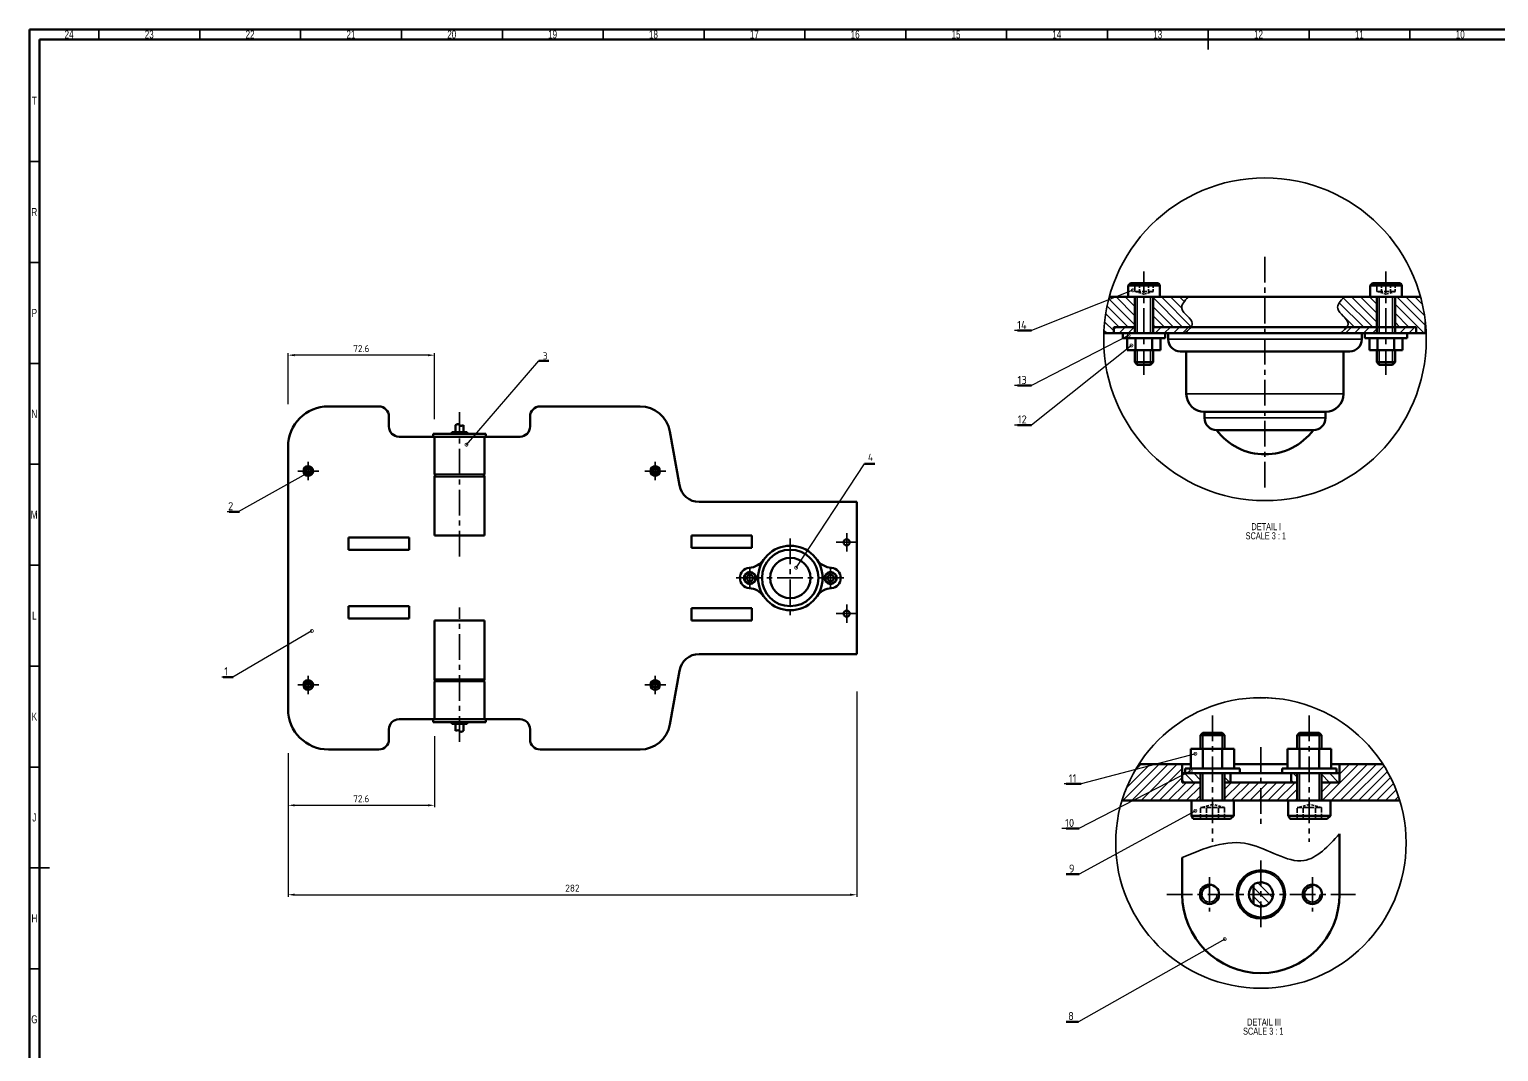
# Model space of a CAD drawing. Header units: millimetres. Extents: x 15 to 1184, y 5 to 836.
# Drawn here: x 15 to 743, y 330 to 836 of the extents above; entities that cross this region are included whole.
import ezdxf
from ezdxf import colors
from ezdxf.entities.mleader import LeaderData, LeaderLine
from ezdxf.math import Vec2, Vec3

# ---------------------------------------------------------------- set-up
doc = ezdxf.new("R2010")
doc.units = ezdxf.units.MM
doc.header["$PDSIZE"] = -1
for name, pattern in [('ACAD_ISO02W100', [15, 12, -3]), ('CENTERX2', [20.32, 12.7, -2.54, 2.54, -2.54]), ('HIDDEN', [1.905, 1.27, -0.635])]:
    doc.linetypes.add(name, pattern=pattern)
doc.layers.get('0').update_dxf_attribs({"lineweight": 70})
for name, color, linetype, lineweight in [('D35', 7, 'Continuous', 35), ('D70', 7, 'Continuous', 70), ('DIM', 2, 'Continuous', 35), ('DUT', 7, 'ACAD_ISO02W100', 35), ('HAT', 4, 'Continuous', 35), ('TRUC', 6, 'CENTERX2', 35)]:
    doc.layers.add(name, color=color, linetype=linetype, lineweight=lineweight)
doc.styles.add('SLDTEXTSTYLE0', font='TXT', dxfattribs={"width": 0.75})
doc.styles.add('SLDTEXTSTYLE3', font='TXT', dxfattribs={"width": 0.681818})
doc.styles.get("Standard").update_dxf_attribs({"font": ''})
doc.styles.get('Standard').set_extended_font_data('TCVN 7284')
doc.dimstyles.new('ISO-25', dxfattribs={"dimtxt": 2.5, "dimasz": 2.5, "dimexe": 1.25, "dimexo": 0.625, "dimtad": 1, "dimtxsty": 'Standard', "dimcen": 2.5, "dimadec": 0, "dimazin": 0, "dimtfac": 1, "dimtmove": 0, "dimatfit": 3, "dimfxl": 1, "dimarcsym": 0})

# ---------------------------------------------------------------- blocks, each defined once
blk = doc.blocks.new('SW_NOTE_0_2')
at = {"color": 0, "linetype": 'Continuous', "lineweight": 0, "char_height": 3.5, "attachment_point": 2}
for s, insert, style in [('SCALE 3 : 1', (8.18, -0.01), 'SLDTEXTSTYLE3'), ('DETAIL I', (8.42, 4.51), 'SLDTEXTSTYLE0')]:
    blk.add_mtext(s, dxfattribs=dict(at, insert=insert, style=style))
blk = doc.blocks.new('SW_NOTE_0_4')
at = {"color": 0, "linetype": 'Continuous', "lineweight": 0, "char_height": 3.5, "attachment_point": 2}
for s, insert, style in [('SCALE 3 : 1', (9.23, -0.01), 'SLDTEXTSTYLE3'), ('DETAIL III', (9.62, 4.51), 'SLDTEXTSTYLE0')]:
    blk.add_mtext(s, dxfattribs=dict(at, insert=insert, style=style))
blk = doc.blocks.new('*D10')
at = {"layer": 'Defpoints', "color": 0, "transparency": 16777216}
for p in [(425.22, 508.97), (143.26, 463.98), (425.22, 407.23)]:
    blk.add_point(p, dxfattribs=at)
at = {"layer": 'DIM', "color": 0, "lineweight": -2, "transparency": 16777216}
for p, q in [((425.22, 507.97), (425.22, 406.23)), ((143.26, 462.98), (143.26, 406.23)), ((146.56, 407.23), (421.92, 407.23))]:
    blk.add_line(p, q, dxfattribs=at)
at = {"layer": 'DIM', "color": 0, "transparency": 16777216}
for points in [[(146.56, 407.78), (146.56, 406.68), (143.26, 407.23)], [(421.92, 407.78), (421.92, 406.68), (425.22, 407.23)]]:
    blk.add_solid(points, dxfattribs=at)
at = {"layer": 'DIM', "color": 0, "transparency": 16777216, "insert": (284.24, 410.5), "char_height": 3.5, "attachment_point": 5}
blk.add_mtext('282', dxfattribs=at)
blk = doc.blocks.new('*D11')
at = {"layer": 'Defpoints', "color": 0, "transparency": 16777216}
for p in [(143.26, 674.58), (143.26, 649.25), (215.86, 641.8)]:
    blk.add_point(p, dxfattribs=at)
at = {"layer": 'DIM', "color": 0, "lineweight": -2, "transparency": 16777216}
for p, q in [((143.26, 650.25), (143.26, 675.58)), ((212.56, 674.58), (146.56, 674.58)), ((215.86, 642.8), (215.86, 675.58))]:
    blk.add_line(p, q, dxfattribs=at)
at = {"layer": 'DIM', "color": 0, "transparency": 16777216}
for points in [[(146.56, 675.13), (146.56, 674.03), (143.26, 674.58)], [(212.56, 675.13), (212.56, 674.03), (215.86, 674.58)]]:
    blk.add_solid(points, dxfattribs=at)
at = {"layer": 'DIM', "color": 0, "transparency": 16777216, "insert": (179.56, 677.85), "char_height": 3.5, "attachment_point": 5}
blk.add_mtext('72.6', dxfattribs=at)
blk = doc.blocks.new('*D12')
at = {"layer": 'Defpoints', "color": 0, "transparency": 16777216}
for p in [(215.86, 486.88), (143.26, 478.43), (215.86, 451.54)]:
    blk.add_point(p, dxfattribs=at)
at = {"layer": 'DIM', "color": 0, "lineweight": -2, "transparency": 16777216}
for p, q in [((215.86, 485.88), (215.86, 450.54)), ((143.26, 477.43), (143.26, 450.54)), ((146.56, 451.54), (212.56, 451.54))]:
    blk.add_line(p, q, dxfattribs=at)
at = {"layer": 'DIM', "color": 0, "transparency": 16777216}
for points in [[(146.56, 452.09), (146.56, 450.99), (143.26, 451.54)], [(212.56, 452.09), (212.56, 450.99), (215.86, 451.54)]]:
    blk.add_solid(points, dxfattribs=at)
at = {"layer": 'DIM', "color": 0, "transparency": 16777216, "insert": (179.56, 454.81), "char_height": 3.5, "attachment_point": 5}
blk.add_mtext('72.6', dxfattribs=at)
blk = doc.blocks.new('_DotSmall')
at = {"color": 0, "linetype": 'ByBlock', "const_width": 0.5}
blk.add_lwpolyline([(-0.0625, 0, 1), (0.0625, 0, 1)], format="xyb", close=True, dxfattribs=at)

msp = doc.modelspace()

# ---------------------------------------------------------------- hatches: boundary and pattern name
at = {"layer": 'HAT', "transparency": 33554687}
h = msp.add_hatch(dxfattribs=at)
h.set_pattern_fill('ANSI31', color=256, angle=90)
h.paths.add_polyline_path([(563.104, 703.454), (550.451, 703.454, 0.0571178), (547.702, 685.454), (552.604, 685.454), (552.604, 688.454), (563.104, 688.454)])
edge = h.paths.add_edge_path()
edge.add_spline(control_points=[(590.887, 688.454), (591.342, 689.073), (592.615, 692.044), (583.6, 696.866), (587.758, 701.496), (589.517, 703.454)], knot_values=[0, 0, 0, 0, 2.3747795, 11.3621979, 17.949769, 17.949769, 17.949769, 17.949769], degree=3, periodic=0)
edge.add_line((589.517, 703.454), (572.104, 703.454))
edge.add_line((572.104, 703.454), (572.104, 688.454))
edge.add_line((572.104, 688.454), (588.327, 688.454))
edge.add_line((588.327, 688.454), (590.887, 688.454))
edge = h.paths.add_edge_path()
edge.add_line((683.104, 703.454), (666.786, 703.454))
edge.add_spline(control_points=[(666.786, 703.454), (665.027, 701.496), (660.87, 696.866), (669.885, 692.044), (668.611, 689.073), (668.156, 688.454)], knot_values=[0, 0, 0, 0, 6.5875712, 15.5749895, 17.949769, 17.949769, 17.949769, 17.949769], degree=3, periodic=0)
edge.add_line((668.156, 688.454), (683.104, 688.454))
edge.add_line((683.104, 688.454), (683.104, 703.454))
h.paths.add_polyline_path([(704.757, 703.454), (692.104, 703.454), (692.104, 688.454), (702.604, 688.454), (702.604, 685.454), (706.976, 685.454), (706.976, 692.126, 0.0361376)])
h = msp.add_hatch(dxfattribs=at)
h.set_pattern_fill('ANSI31', color=256)
h.paths.add_polyline_path([(563.104, 688.454), (552.604, 688.454), (552.604, 685.454), (563.104, 685.454)])
edge = h.paths.add_edge_path()
edge.add_spline(control_points=[(587.68, 685.454), (588.915, 686.452), (590.149, 687.45), (590.887, 688.454)], knot_values=[17.949769, 17.949769, 17.949769, 17.949769, 21.8026714, 21.8026714, 21.8026714, 21.8026714], degree=3, periodic=0)
edge.add_line((590.887, 688.454), (588.327, 688.454))
edge.add_line((588.327, 688.454), (572.104, 688.454))
edge.add_line((572.104, 688.454), (572.104, 685.454))
edge.add_line((572.104, 685.454), (587.68, 685.454))
edge = h.paths.add_edge_path()
edge.add_line((683.104, 688.454), (668.156, 688.454))
edge.add_spline(control_points=[(668.156, 688.454), (667.419, 687.45), (666.184, 686.452), (664.95, 685.454)], knot_values=[17.949769, 17.949769, 17.949769, 17.949769, 21.8026714, 21.8026714, 21.8026714, 21.8026714], degree=3, periodic=0)
edge.add_line((664.95, 685.454), (683.104, 685.454))
edge.add_line((683.104, 685.454), (683.104, 688.454))
h.paths.add_polyline_path([(702.604, 688.454), (692.104, 688.454), (692.104, 685.454), (702.604, 685.454)])
at = {"layer": 'HAT', "ltscale": 0.2, "transparency": 33554687}
h = msp.add_hatch(dxfattribs=at)
h.set_pattern_fill('ANSI31', color=256)
h.paths.add_polyline_path([(595.598, 462.898), (586.598, 462.898), (586.598, 453.898), (595.598, 453.898)])
h.paths.add_polyline_path([(643.598, 462.898), (607.598, 462.898), (607.598, 453.898), (643.598, 453.898)])
h.paths.add_polyline_path([(664.598, 462.898), (655.598, 462.898), (655.598, 453.898), (664.598, 453.898)])
h.paths.add_polyline_path([(586.598, 467.398), (586.598, 471.898), (565.075, 471.898, 0.0692225), (556.729, 453.898), (586.598, 453.898)])
at = {"layer": 'HAT', "transparency": 33554687}
h = msp.add_hatch(dxfattribs=at)
h.set_pattern_fill('ANSI31', color=256, angle=90)
h.paths.add_polyline_path([(595.598, 467.398), (586.598, 467.398), (586.598, 462.898), (595.598, 462.898)])
h.paths.add_polyline_path([(610.598, 467.398), (607.598, 467.398), (607.598, 462.898), (610.598, 462.898)])
h.paths.add_polyline_path([(643.598, 467.398), (640.598, 467.398), (640.598, 462.898), (643.598, 462.898)])
h.paths.add_polyline_path([(658.598, 467.398), (655.598, 467.398), (655.598, 462.898), (658.598, 462.898)])
h.paths.add_polyline_path([(664.598, 467.398), (658.598, 467.398), (658.598, 462.898), (664.598, 462.898)])
at = {"layer": 'HAT', "ltscale": 0.2, "transparency": 33554687}
h = msp.add_hatch(dxfattribs=at)
h.set_pattern_fill('ANSI31', color=256)
h.paths.add_polyline_path([(686.121, 471.898), (664.598, 471.898), (664.598, 467.398), (664.598, 453.898), (694.468, 453.898, 0.0692225)])
at = {"layer": 'HAT', "transparency": 33554687}
h = msp.add_hatch(dxfattribs=at)
h.set_pattern_fill('ANSI31', color=256, angle=90)
h.paths.add_polyline_path([(625.598, 413.398, 0.1704041), (621.848, 412.082), (621.848, 407.398), (625.598, 407.398)])
h.paths.add_polyline_path([(625.598, 413.398), (625.598, 407.398), (631.598, 407.398, 0.4142136)])
h.paths.add_polyline_path([(631.598, 407.398), (625.598, 407.398), (625.598, 401.398, 0.4142136)])
h.paths.add_polyline_path([(625.598, 407.398), (621.848, 407.398), (621.848, 402.714, 0.1704041), (625.598, 401.398)])

# ---------------------------------------------------------------- linework, layer by layer
at = {"color": 7, "linetype": 'Continuous', "lineweight": 70}
for p, q in [((15, 5), (15, 836)), ((15, 836), (1184, 836)), ((20, 10), (20, 831)), ((20, 831), (1179, 831))]:
    msp.add_line(p, q, dxfattribs=at)
at = {"color": 7, "linetype": 'Continuous', "lineweight": 35}
for p, q in [((49.5, 831), (49.5, 836)), ((99.5, 831), (99.5, 836)), ((149.5, 831), (149.5, 836)), ((199.5, 831), (199.5, 836)), ((249.5, 831), (249.5, 836)), ((299.5, 831), (299.5, 836)), ((349.5, 831), (349.5, 836)), ((399.5, 831), (399.5, 836)), ((449.5, 831), (449.5, 836)), ((499.5, 831), (499.5, 836)), ((549.5, 831), (549.5, 836)), ((599.5, 836), (599.5, 826)), ((599.5, 831), (599.5, 836)), ((649.5, 831), (649.5, 836)), ((699.5, 831), (699.5, 836)), ((20, 770.5), (15, 770.5)), ((20, 720.5), (15, 720.5)), ((20, 670.5), (15, 670.5)), ((20, 620.5), (15, 620.5)), ((20, 570.5), (15, 570.5)), ((20, 520.5), (15, 520.5)), ((20, 470.5), (15, 470.5)), ((15, 420.5), (25, 420.5)), ((20, 420.5), (15, 420.5)), ((20, 370.5), (15, 370.5))]:
    msp.add_line(p, q, dxfattribs=at)
at = {"color": 7, "linetype": 'Continuous', "lineweight": 25}
for p, q in [((620.744, 504.734), (628.01, 504.858)), ((628.658, 504.833), (632.822, 504.535)), ((595.598, 483.504), (595.598, 483.167)), ((595.598, 481.529), (595.598, 481.192)), ((596.768, 486.298), (601.598, 486.298)), ((601.598, 486.298), (606.428, 486.298)), ((607.598, 483.167), (607.598, 483.504)), ((607.598, 481.192), (607.598, 481.529)), ((643.598, 483.504), (643.598, 483.167)), ((643.598, 481.529), (643.598, 481.192)), ((644.768, 486.298), (649.598, 486.298)), ((649.598, 486.298), (654.428, 486.298)), ((655.598, 483.167), (655.598, 483.504)), ((655.598, 481.192), (655.598, 481.529)), ((590.78, 478.49), (590.78, 470.766)), ((591.098, 479.458), (591.098, 479.428)), ((591.098, 479.458), (612.098, 479.458)), ((591.098, 479.428), (595.855, 479.428)), ((595.855, 479.428), (606.339, 479.428)), ((606.339, 479.428), (612.082, 479.428)), ((612.098, 479.428), (612.098, 479.458)), ((612.416, 478.49), (612.416, 470.766)), ((638.78, 478.49), (638.78, 470.766)), ((639.098, 479.458), (639.098, 479.428)), ((639.098, 479.458), (660.098, 479.458)), ((639.098, 479.428), (643.855, 479.428)), ((643.855, 479.428), (654.339, 479.428)), ((654.339, 479.428), (660.082, 479.428)), ((660.098, 479.428), (660.098, 479.458)), ((660.416, 478.49), (660.416, 470.766)), ((586.598, 467.398), (586.598, 471.898)), ((586.598, 471.898), (590.78, 471.898)), ((586.598, 467.398), (664.598, 467.398)), ((591.098, 467.428), (591.098, 467.398)), ((591.098, 467.428), (595.855, 467.428)), ((606.339, 467.428), (612.082, 467.428)), ((612.098, 467.398), (612.098, 467.428)), ((612.416, 471.898), (638.78, 471.898)), ((660.416, 471.898), (664.598, 471.898)), ((664.598, 467.398), (664.598, 471.898)), ((664.598, 407.398), (664.598, 437.398))]:
    msp.add_line(p, q, dxfattribs=at)
at = {"color": 8, "linetype": 'Continuous', "lineweight": 25}
msp.add_line((590.356, 471.898), (590.78, 472.128), dxfattribs=at)
at = {"color": 7, "linetype": 'HIDDEN', "lineweight": 18}
msp.add_line((591.114, 467.428), (591.098, 467.428), dxfattribs=at)
at = {"color": 7, "linetype": 'Continuous', "lineweight": 25}
for centre, radius in [((325.262, 617.18), 2.382), ((153.262, 511.18), 2.382), ((325.262, 511.18), 2.382), ((600.098, 407.398), 4.8), ((651.098, 407.398), 4.8)]:
    msp.add_circle(centre, radius, dxfattribs=at)
for centre, radius, start, end in [((215.962, 615.48), 0.1, 180, 270), ((240.562, 615.48), 0.1, 270, 0), ((600.098, 407.398), 3.794, 89.999937, 359.999952), ((651.098, 407.398), 3.793, 90.000021, 359.99997)]:
    msp.add_arc(centre, radius, start, end, dxfattribs=at)
at = {"layer": 'D35'}
for p, q in [((550.453, 703.454), (589.517, 703.454)), ((563.104, 701.954), (563.104, 701.767)), ((563.104, 700.454), (563.104, 700.267)), ((564.304, 685.454), (564.304, 703.454)), ((570.904, 685.454), (570.904, 703.454)), ((572.104, 702.517), (572.104, 702.704)), ((572.104, 701.017), (572.104, 701.204)), ((572.104, 699.517), (572.104, 699.704)), ((684.304, 685.454), (684.304, 703.454)), ((690.904, 685.454), (690.904, 703.454)), ((692.104, 699.517), (692.104, 699.704)), ((563.104, 698.954), (563.104, 698.767)), ((563.104, 697.454), (563.104, 697.267)), ((563.104, 695.954), (563.104, 695.767)), ((563.104, 694.454), (563.104, 694.267)), ((563.104, 692.954), (563.104, 692.767)), ((572.104, 698.017), (572.104, 698.204)), ((572.104, 696.517), (572.104, 696.704)), ((572.104, 695.017), (572.104, 695.204)), ((572.104, 693.517), (572.104, 693.704)), ((572.104, 692.017), (572.104, 692.204)), ((683.104, 698.954), (683.104, 698.767)), ((683.104, 697.454), (683.104, 697.267)), ((683.104, 695.954), (683.104, 695.767)), ((683.104, 694.454), (683.104, 694.267)), ((692.104, 698.017), (692.104, 698.204)), ((692.104, 696.517), (692.104, 696.704)), ((692.104, 695.017), (692.104, 695.204)), ((706.976, 692.118), (706.976, 685.454)), ((561.416, 685.454), (560.459, 685.454)), ((561.416, 685.454), (567.604, 685.454)), ((563.104, 691.454), (563.104, 691.267)), ((563.104, 689.954), (563.104, 689.767)), ((573.791, 685.454), (567.604, 685.454)), ((572.104, 690.517), (572.104, 690.704)), ((572.104, 689.017), (572.104, 689.204)), ((574.749, 685.454), (573.791, 685.454)), ((579.604, 685.454), (579.604, 682.454)), ((579.604, 685.454), (579.604, 682.454)), ((675.604, 682.454), (675.604, 685.454)), ((675.604, 682.454), (675.604, 685.454)), ((675.604, 682.454), (579.604, 682.454)), ((579.604, 682.454), (627.604, 682.454)), ((627.604, 682.454), (675.604, 682.454)), ((627.604, 682.454), (675.604, 682.454)), ((627.604, 682.454), (675.604, 682.454)), ((567.604, 677.054), (563.104, 677.054)), ((563.104, 677.024), (563.104, 676.867)), ((563.104, 676.454), (563.104, 676.267)), ((563.104, 675.554), (563.104, 675.367)), ((563.104, 674.954), (563.104, 674.767)), ((563.104, 674.054), (563.104, 673.867)), ((564.304, 671.056), (564.304, 677.054)), ((564.304, 671.056), (564.304, 669.854)), ((572.604, 677.054), (565.684, 677.054)), ((570.904, 671.053), (570.904, 677.054)), ((572.104, 671.07), (570.904, 671.053)), ((570.904, 671.068), (570.904, 669.866)), ((572.104, 676.117), (572.104, 676.304)), ((572.104, 675.517), (572.104, 675.704)), ((572.104, 671.617), (572.104, 671.804)), ((572.604, 677.054), (574.749, 677.054)), ((687.604, 677.054), (683.104, 677.054)), ((683.104, 677.024), (683.104, 676.867)), ((683.104, 676.454), (683.104, 676.267)), ((683.104, 675.554), (683.104, 675.367)), ((683.104, 674.954), (683.104, 674.767)), ((683.104, 674.054), (683.104, 673.867)), ((684.304, 669.858), (684.304, 677.054)), ((692.604, 677.054), (685.684, 677.054)), ((690.904, 669.854), (690.904, 677.054)), ((692.104, 671.07), (690.904, 671.053)), ((692.104, 676.117), (692.104, 676.304)), ((692.104, 675.517), (692.104, 675.704)), ((692.104, 671.617), (692.104, 671.804)), ((692.604, 677.054), (694.749, 677.054)), ((588.604, 655.454), (627.604, 655.454)), ((627.604, 655.454), (666.604, 655.454)), ((597.604, 643.454), (627.604, 643.454)), ((627.604, 643.454), (657.604, 643.454)), ((228.262, 614.38), (215.862, 614.38)), ((240.662, 614.38), (228.262, 614.38)), ((215.862, 513.98), (228.262, 513.98)), ((228.262, 513.98), (240.662, 513.98)), ((596.768, 486.298), (596.768, 487.46)), ((596.768, 486.298), (596.768, 479.458)), ((606.428, 486.298), (606.428, 487.46)), ((606.428, 486.298), (606.428, 479.458)), ((644.768, 486.298), (644.768, 487.46)), ((644.768, 486.298), (644.768, 479.458)), ((654.428, 486.298), (654.428, 487.46)), ((654.428, 486.298), (654.428, 479.458)), ((596.768, 467.398), (596.768, 453.898)), ((606.428, 467.398), (606.428, 453.898)), ((644.768, 467.398), (644.768, 453.898)), ((654.428, 467.398), (654.428, 453.898))]:
    msp.add_line(p, q, dxfattribs=at)
for centre, radius in [((627.604, 682.462), 79.958), ((625.598, 432.898), 72), ((625.598, 407.398), 11.25)]:
    msp.add_circle(centre, radius, dxfattribs=at)
for centre in [(600.098, 407.398), (651.098, 407.398)]:
    msp.add_arc(centre, 3.794, 90, 360, dxfattribs=at)
for points in [[(589.517, 703.454), (586.384, 697.659), (591.569, 690.318), (587.68, 685.454)], [(666.786, 703.454), (663.653, 697.659), (668.839, 690.318), (664.95, 685.454)]]:
    msp.add_spline(points, degree=3, dxfattribs=at)
msp.add_open_spline([(691.003, 671.054), (690.876, 671.054), (690.599, 671.054), (689.765, 671.054), (688.625, 671.054), (687.285, 671.054), (685.887, 671.054), (684.936, 671.054), (684.483, 671.054), (684.393, 671.054)], degree=3, knots=[0, 0, 0, 0, 0.1312619, 0.286029, 0.4409062, 0.6111303, 0.7839886, 0.9569436, 1, 1, 1, 1], dxfattribs=at)
at = {"layer": 'D35', "ltscale": 0.2}
msp.add_spline([(586.598, 425.614), (619.629, 432.311), (646.917, 424.178), (664.598, 437.398)], degree=3, dxfattribs=at)
at = {"layer": 'D70'}
for p, q in [((559.729, 709.079), (560.927, 710.278)), ((560.927, 710.278), (574.787, 710.278)), ((575.479, 709.079), (574.787, 710.278)), ((679.729, 709.079), (680.927, 710.278)), ((680.927, 710.278), (694.787, 710.278)), ((695.479, 709.079), (694.787, 710.278)), ((704.755, 703.454), (550.453, 703.454)), ((563.104, 703.454), (563.104, 688.454)), ((572.104, 688.454), (572.104, 703.454)), ((683.104, 703.454), (683.104, 688.454)), ((692.104, 688.454), (692.104, 703.454)), ((511.883, 686.785), (504.883, 686.785)), ((707.506, 685.454), (547.702, 685.454)), ((563.104, 688.454), (552.604, 688.454)), ((552.604, 688.454), (552.604, 685.454)), ((552.604, 688.454), (552.604, 685.454)), ((557.104, 683.084), (557.104, 685.454)), ((563.104, 688.454), (563.104, 685.454)), ((588.327, 688.454), (572.104, 688.454)), ((572.104, 685.454), (572.104, 688.454)), ((578.104, 685.454), (578.104, 683.084)), ((579.604, 685.454), (579.604, 682.454)), ((666.881, 688.454), (588.327, 688.454)), ((688.879, 688.454), (666.881, 688.454)), ((675.604, 682.454), (675.604, 685.454)), ((677.104, 683.084), (677.104, 685.454)), ((677.104, 683.084), (677.104, 685.454)), ((683.104, 688.454), (683.104, 685.454)), ((702.604, 688.454), (688.879, 688.454)), ((692.104, 685.454), (692.104, 688.454)), ((698.104, 685.454), (698.104, 683.084)), ((698.104, 685.454), (698.104, 683.084)), ((702.604, 685.454), (702.604, 688.454)), ((702.604, 685.454), (702.604, 688.454)), ((578.104, 683.084), (557.104, 683.084)), ((559.354, 677.054), (559.354, 683.084)), ((559.354, 682.416), (559.354, 677.054)), ((563.479, 677.054), (563.479, 683.054)), ((563.479, 682.416), (563.479, 677.054)), ((571.729, 677.054), (571.729, 683.084)), ((571.729, 682.416), (571.729, 677.054)), ((575.854, 683.084), (575.854, 677.054)), ((575.854, 682.416), (575.854, 677.054)), ((698.104, 683.084), (677.104, 683.084)), ((698.104, 683.084), (677.104, 683.084)), ((679.354, 677.054), (679.354, 683.084)), ((679.354, 682.416), (679.354, 677.054)), ((683.479, 677.054), (683.479, 683.054)), ((683.479, 682.416), (683.479, 677.054)), ((691.729, 677.054), (691.729, 683.084)), ((691.729, 682.416), (691.729, 677.054)), ((695.854, 683.084), (695.854, 677.054)), ((695.854, 682.416), (695.854, 677.054)), ((267.555, 671.705), (272.555, 671.705)), ((559.354, 677.054), (575.854, 677.054)), ((560.684, 677.054), (560.459, 677.054)), ((565.684, 677.054), (560.684, 677.054)), ((563.104, 677.054), (563.104, 671.054)), ((563.104, 672.554), (563.104, 672.367)), ((563.104, 671.054), (572.104, 671.07)), ((563.104, 671.054), (564.304, 671.056)), ((563.104, 671.054), (564.304, 669.854)), ((570.904, 669.854), (572.104, 671.07)), ((572.104, 671.07), (572.104, 677.054)), ((572.104, 674.617), (572.104, 674.804)), ((572.104, 674.017), (572.104, 674.204)), ((572.104, 673.117), (572.104, 673.304)), ((627.604, 676.454), (585.604, 676.454)), ((588.604, 676.454), (588.604, 655.454)), ((669.604, 676.454), (627.604, 676.454)), ((666.604, 655.454), (666.604, 676.454)), ((679.354, 677.054), (695.854, 677.054)), ((680.684, 677.054), (680.459, 677.054)), ((685.684, 677.054), (680.684, 677.054)), ((683.104, 677.054), (683.104, 671.054)), ((683.104, 672.554), (683.104, 672.367)), ((683.104, 671.054), (692.104, 671.07)), ((683.104, 671.054), (684.304, 671.056)), ((684.393, 671.054), (683.104, 671.054)), ((683.104, 671.054), (684.304, 669.854)), ((690.904, 669.854), (692.104, 671.07)), ((692.104, 671.07), (692.104, 677.054)), ((692.104, 674.617), (692.104, 674.804)), ((692.104, 674.017), (692.104, 674.204)), ((692.104, 673.117), (692.104, 673.304)), ((564.304, 669.854), (570.904, 669.854)), ((684.304, 669.854), (690.904, 669.854)), ((511.883, 659.502), (504.883, 659.502)), ((163.262, 649.18), (188.262, 649.18)), ((268.262, 649.18), (317.778, 649.18)), ((193.262, 644.18), (193.262, 639.18)), ((263.262, 644.18), (263.262, 639.18)), ((597.604, 646.454), (597.604, 643.454)), ((627.604, 646.454), (597.604, 646.454)), ((657.604, 646.454), (627.604, 646.454)), ((657.604, 643.454), (657.604, 646.454)), ((198.262, 634.18), (215.262, 634.18)), ((215.262, 635.68), (215.262, 634.18)), ((215.262, 635.68), (241.262, 635.68)), ((215.262, 634.18), (241.262, 634.18)), ((215.862, 634.08), (215.862, 615.48)), ((224.512, 636.48), (224.512, 635.68)), ((232.012, 636.48), (224.512, 636.48)), ((226.262, 639.98), (226.262, 636.48)), ((230.262, 636.48), (230.262, 639.98)), ((232.012, 635.68), (232.012, 636.48)), ((240.662, 615.48), (240.662, 634.08)), ((241.262, 635.68), (241.262, 634.18)), ((241.262, 634.18), (258.262, 634.18)), ((337.279, 610.108), (332.548, 636.797)), ((511.883, 639.949), (504.883, 639.949)), ((627.604, 637.454), (603.604, 637.454)), ((651.604, 637.454), (627.604, 637.454)), ((143.262, 629.18), (143.262, 499.18)), ((429.128, 620.759), (434.128, 620.759)), ((215.862, 614.38), (215.862, 585.18)), ((240.662, 585.18), (240.662, 614.38)), ((425.219, 601.853), (347.125, 601.853)), ((425.219, 526.506), (425.219, 601.853)), ((119.128, 596.953), (114.128, 596.953)), ((203.262, 584.18), (173.262, 584.18)), ((173.262, 584.18), (173.262, 578.18)), ((203.262, 584.18), (203.262, 578.18)), ((215.862, 585.18), (228.262, 585.18)), ((228.262, 585.18), (240.662, 585.18)), ((343.262, 585.18), (373.262, 585.18)), ((343.262, 579.18), (343.262, 585.18)), ((373.262, 579.18), (373.262, 585.18)), ((203.262, 578.18), (173.262, 578.18)), ((343.262, 579.18), (373.262, 579.18)), ((203.262, 550.18), (173.262, 550.18)), ((173.262, 550.18), (173.262, 544.18)), ((203.262, 550.18), (203.262, 544.18)), ((343.262, 549.18), (373.262, 549.18)), ((343.262, 549.18), (343.262, 543.18)), ((373.262, 549.18), (373.262, 543.18)), ((203.262, 544.18), (173.262, 544.18)), ((215.862, 543.18), (215.862, 513.98)), ((228.262, 543.18), (215.862, 543.18)), ((240.662, 543.18), (228.262, 543.18)), ((240.662, 513.98), (240.662, 543.18)), ((343.262, 543.18), (373.262, 543.18)), ((347.125, 526.506), (425.219, 526.506)), ((337.279, 518.251), (332.548, 491.562)), ((116.008, 515.115), (111.008, 515.115)), ((215.862, 512.88), (215.862, 494.28)), ((240.662, 494.28), (240.662, 512.88)), ((193.262, 484.18), (193.262, 489.18)), ((198.262, 494.18), (215.262, 494.18)), ((215.262, 492.68), (215.262, 494.18)), ((241.262, 494.18), (215.262, 494.18)), ((241.262, 492.68), (215.262, 492.68)), ((224.512, 492.68), (224.512, 491.88)), ((224.512, 491.88), (232.012, 491.88)), ((226.262, 491.88), (226.262, 488.38)), ((230.262, 488.38), (230.262, 491.88)), ((232.012, 491.88), (232.012, 492.68)), ((241.262, 494.18), (258.262, 494.18)), ((241.262, 492.68), (241.262, 494.18)), ((263.262, 484.18), (263.262, 489.18)), ((595.607, 486.298), (595.598, 479.458)), ((595.607, 486.298), (596.768, 487.46)), ((595.607, 486.298), (607.59, 486.298)), ((596.768, 487.46), (606.428, 487.46)), ((606.428, 487.46), (607.59, 486.298)), ((607.59, 486.298), (607.598, 479.458)), ((643.607, 486.298), (643.598, 479.458)), ((643.607, 486.298), (644.768, 487.46)), ((643.607, 486.298), (655.59, 486.298)), ((644.768, 487.46), (654.428, 487.46)), ((654.428, 487.46), (655.59, 486.298)), ((655.59, 486.298), (655.598, 479.458)), ((163.262, 479.18), (188.262, 479.18)), ((268.262, 479.18), (317.778, 479.18)), ((590.78, 469.798), (590.78, 479.458)), ((590.78, 479.458), (612.416, 479.458)), ((596.768, 479.458), (596.768, 469.798)), ((606.428, 479.458), (606.428, 469.798)), ((612.416, 469.798), (612.416, 479.458)), ((638.78, 469.798), (638.78, 479.458)), ((638.78, 479.458), (660.416, 479.458)), ((644.768, 479.458), (644.768, 469.798)), ((654.428, 479.458), (654.428, 469.798)), ((660.416, 469.798), (660.416, 479.458)), ((565.076, 471.898), (586.598, 471.898)), ((586.598, 467.398), (586.598, 471.898)), ((586.598, 471.898), (590.78, 471.898)), ((586.598, 467.398), (664.598, 467.398)), ((586.598, 462.898), (586.598, 467.398)), ((601.598, 469.798), (588.098, 469.798)), ((588.098, 469.798), (588.098, 467.398)), ((590.78, 469.798), (612.416, 469.798)), ((595.598, 467.428), (595.598, 453.898)), ((601.598, 469.798), (615.098, 469.798)), ((607.598, 453.898), (607.598, 467.428)), ((610.598, 467.398), (610.598, 462.898)), ((612.416, 471.898), (638.78, 471.898)), ((615.098, 469.798), (615.098, 467.398)), ((649.598, 469.798), (636.098, 469.798)), ((636.098, 469.798), (636.098, 467.398)), ((638.78, 469.798), (660.416, 469.798)), ((638.78, 469.798), (660.416, 469.798)), ((640.598, 462.898), (640.598, 467.398)), ((643.598, 467.428), (643.598, 453.898)), ((649.598, 469.798), (663.098, 469.798)), ((655.598, 453.898), (655.598, 467.428)), ((660.416, 471.898), (664.598, 471.898)), ((663.098, 469.798), (663.098, 467.398)), ((664.598, 471.898), (686.121, 471.898)), ((664.598, 467.398), (664.598, 471.898)), ((664.598, 462.898), (664.598, 467.398)), ((536.484, 462.113), (528.962, 462.113)), ((586.598, 462.898), (595.598, 462.898)), ((595.598, 459.379), (595.598, 454.498)), ((607.598, 462.898), (643.598, 462.898)), ((607.598, 454.498), (607.598, 459.379)), ((655.598, 462.898), (664.598, 462.898)), ((556.729, 453.898), (586.598, 453.898)), ((586.598, 453.898), (664.598, 453.898)), ((664.598, 453.898), (694.468, 453.898)), ((591.098, 446.398), (592.021, 444.8)), ((610.5, 444.8), (592.021, 444.8)), ((612.098, 446.398), (610.5, 444.8)), ((639.098, 446.398), (640.021, 444.8)), ((658.5, 444.8), (640.021, 444.8)), ((660.098, 446.398), (658.5, 444.8)), ((535.556, 440.022), (528.962, 440.022)), ((664.598, 407.398), (664.598, 437.398)), ((586.598, 407.398), (586.598, 425.614)), ((533.962, 417.393), (528.962, 417.393)), ((535.556, 417.393), (532.868, 417.393)), ((621.848, 402.714), (621.848, 412.082)), ((535.196, 344.305), (528.962, 344.305))]:
    msp.add_line(p, q, dxfattribs=at)
at = {"layer": 'D70', "ltscale": 0.2}
for p, q in [((575.479, 709.079), (559.729, 709.079)), ((559.729, 709.079), (559.729, 703.454)), ((575.479, 703.454), (575.479, 709.079)), ((695.479, 709.079), (679.729, 709.079)), ((679.729, 709.079), (679.729, 703.454)), ((695.479, 703.454), (695.479, 709.079)), ((591.098, 453.898), (591.098, 446.398)), ((612.098, 446.398), (612.098, 453.898)), ((639.098, 453.898), (639.098, 446.398)), ((660.098, 446.398), (660.098, 453.898)), ((591.098, 446.398), (612.098, 446.398)), ((639.098, 446.398), (660.098, 446.398))]:
    msp.add_line(p, q, dxfattribs=at)
at = {"layer": 'D70'}
for points in [[(151.963, 616.43), (153.262, 615.68), (154.561, 616.43), (154.561, 617.93), (153.262, 618.68), (151.963, 617.93)], [(323.963, 616.43), (325.262, 615.68), (326.561, 616.43), (326.561, 617.93), (325.262, 618.68), (323.963, 617.93)], [(369.664, 562.68), (372.262, 561.18), (374.86, 562.68), (374.86, 565.68), (372.262, 567.18), (369.664, 565.68)], [(409.664, 562.68), (412.262, 561.18), (414.86, 562.68), (414.86, 565.68), (412.262, 567.18), (409.664, 565.68)], [(151.963, 510.43), (153.262, 509.68), (154.561, 510.43), (154.561, 511.93), (153.262, 512.68), (151.963, 511.93)], [(323.963, 510.43), (325.262, 509.68), (326.561, 510.43), (326.561, 511.93), (325.262, 512.68), (323.963, 511.93)]]:
    msp.add_lwpolyline(points, close=True, dxfattribs=at)
for centre, radius in [((153.262, 617.18), 2.382), ((325.262, 617.18), 2.382), ((420.219, 581.853), 1.5), ((392.262, 564.18), 16), ((392.262, 564.18), 14), ((392.262, 564.18), 10), ((372.262, 564.18), 3), ((372.262, 564.18), 1.5), ((412.262, 564.18), 3), ((412.262, 564.18), 1.5), ((420.219, 546.506), 1.5), ((153.262, 511.18), 2.382), ((325.262, 511.18), 2.382), ((625.598, 407.398), 12), ((600.098, 407.398), 4.8), ((651.098, 407.398), 4.8)]:
    msp.add_circle(centre, radius, dxfattribs=at)
for centre, radius, start, end in [((585.604, 682.454), 6, 180, 270), ((669.604, 682.454), 6, 270, 0), ((163.262, 629.18), 20, 90, 180), ((188.262, 644.18), 5, 0, 90), ((268.262, 644.18), 5, 90, 180), ((317.778, 634.18), 15, 10.051184, 90), ((597.604, 655.454), 9, 180, 270), ((657.604, 655.454), 9, 270, 0), ((603.604, 643.454), 6, 180, 270), ((651.604, 643.454), 6, 270, 0), ((198.262, 639.18), 5, 180, 270), ((215.962, 634.08), 0.1, 90, 180), ((240.562, 634.08), 0.1, 0, 90), ((258.262, 639.18), 5, 270, 0), ((627.604, 655.454), 30, 216.869898, 323.130102), ((216.862, 614.38), 1, 90, 180), ((239.662, 614.38), 1, 0, 90), ((347.125, 611.853), 10, 190.051184, 270), ((372.262, 564.18), 5, 94.876025, 265.123975), ((370.987, 579.125), 10, 274.876025, 324.911911), ((413.537, 579.125), 10, 215.088089, 265.123975), ((412.262, 564.18), 5, 274.876025, 85.123975), ((370.987, 549.234), 10, 35.088089, 85.123975), ((413.537, 549.234), 10, 94.876025, 144.911911), ((347.125, 516.506), 10, 90, 169.948816), ((216.862, 513.98), 1, 180, 270), ((215.962, 512.88), 0.1, 90, 180), ((239.662, 513.98), 1, 270, 360), ((240.562, 512.88), 0.1, 360, 90), ((163.262, 499.18), 20, 180, 270), ((198.262, 489.18), 5, 90, 180), ((215.962, 494.28), 0.1, 180, 270), ((240.562, 494.28), 0.1, 270, 360), ((258.262, 489.18), 5, 0, 90), ((317.778, 494.18), 15, 270, 349.948816), ((188.262, 484.18), 5, 270, 0), ((268.262, 484.18), 5, 180, 270), ((625.598, 407.398), 6, 128.682187, 231.317813), ((625.598, 407.398), 6, 231.317813, 128.682187), ((625.598, 407.398), 39, 180, 0)]:
    msp.add_arc(centre, radius, start, end, dxfattribs=at)
for points in [[(228.262, 634.18), (227.512, 634.18), (225.967, 634.18), (223.674, 634.18), (221.47, 634.18), (219.503, 634.18), (217.903, 634.18), (216.769, 634.18), (216.084, 634.18), (216.002, 634.18), (215.962, 634.18)], [(240.562, 634.18), (240.522, 634.18), (240.44, 634.18), (239.756, 634.18), (238.621, 634.18), (237.021, 634.18), (235.055, 634.18), (232.85, 634.18), (230.558, 634.18), (229.012, 634.18), (228.262, 634.18)], [(215.962, 615.38), (216.002, 615.38), (216.084, 615.38), (216.769, 615.38), (217.903, 615.38), (219.503, 615.38), (221.47, 615.38), (223.674, 615.38), (225.967, 615.38), (227.512, 615.38), (228.262, 615.38)], [(228.262, 615.38), (229.012, 615.38), (230.558, 615.38), (232.85, 615.38), (235.055, 615.38), (237.021, 615.38), (238.621, 615.38), (239.756, 615.38), (240.44, 615.38), (240.522, 615.38), (240.562, 615.38)], [(228.262, 512.98), (227.512, 512.98), (225.967, 512.98), (223.674, 512.98), (221.47, 512.98), (219.503, 512.98), (217.903, 512.98), (216.769, 512.98), (216.084, 512.98), (216.002, 512.98), (215.962, 512.98)], [(240.562, 512.98), (240.522, 512.98), (240.44, 512.98), (239.756, 512.98), (238.621, 512.98), (237.021, 512.98), (235.055, 512.98), (232.85, 512.98), (230.558, 512.98), (229.012, 512.98), (228.262, 512.98)], [(215.962, 494.18), (216.002, 494.18), (216.084, 494.18), (216.769, 494.18), (217.903, 494.18), (219.503, 494.18), (221.47, 494.18), (223.674, 494.18), (225.967, 494.18), (227.512, 494.18), (228.262, 494.18)], [(228.262, 494.18), (229.012, 494.18), (230.558, 494.18), (232.85, 494.18), (235.055, 494.18), (237.021, 494.18), (238.621, 494.18), (239.756, 494.18), (240.44, 494.18), (240.522, 494.18), (240.562, 494.18)]]:
    msp.add_open_spline(points, degree=3, knots=[0, 0, 0, 0, 0.116516, 0.2400113, 0.3686408, 0.5, 0.6313592, 0.7599887, 0.883484, 1, 1, 1, 1], dxfattribs=at)
for points in [[(226.262, 639.98), (227.657, 640.363), (228.937, 639.598), (230.262, 639.98)], [(226.262, 488.38), (227.477, 488.713), (229.019, 487.925), (230.262, 488.38)]]:
    msp.add_spline(points, degree=3, dxfattribs=at)
at = {"layer": 'DUT', "ltscale": 0.2}
for p, q in [((563.104, 706.079), (563.104, 710.278)), ((563.104, 709.079), (565.354, 709.079)), ((565.354, 710.278), (565.354, 706.079)), ((569.854, 710.278), (569.854, 706.079)), ((572.104, 710.278), (572.104, 706.079)), ((683.104, 706.079), (683.104, 710.278)), ((685.354, 710.278), (685.354, 706.079)), ((689.854, 710.278), (689.854, 706.079)), ((692.104, 710.278), (692.104, 706.079)), ((572.104, 706.079), (563.104, 706.079)), ((692.104, 706.079), (683.104, 706.079)), ((595.598, 444.8), (595.598, 450.398)), ((595.598, 450.398), (607.598, 450.398)), ((601.598, 446.398), (595.598, 446.398)), ((595.598, 446.398), (597.598, 446.398)), ((595.598, 446.398), (598.598, 446.398)), ((598.598, 444.8), (598.598, 450.398)), ((604.598, 444.8), (604.598, 450.398)), ((607.598, 446.398), (604.598, 446.398)), ((607.598, 450.398), (607.598, 444.8)), ((643.598, 444.8), (643.598, 450.398)), ((643.598, 450.398), (655.598, 450.398)), ((646.598, 444.8), (646.598, 450.398)), ((652.598, 444.8), (652.598, 450.398)), ((655.598, 446.398), (652.598, 446.398)), ((655.598, 450.398), (655.598, 444.8))]:
    msp.add_line(p, q, dxfattribs=at)
at = {"layer": 'DUT', "linetype": 'HIDDEN'}
for p, q in [((563.104, 706.079), (567.604, 704.873)), ((567.604, 704.873), (572.104, 706.079)), ((683.104, 706.079), (687.604, 704.873)), ((687.604, 704.873), (692.104, 706.079)), ((601.598, 452.006), (595.598, 450.398)), ((607.598, 450.398), (601.598, 452.006)), ((649.598, 452.006), (643.598, 450.398)), ((655.598, 450.398), (649.598, 452.006))]:
    msp.add_line(p, q, dxfattribs=at)
at = {"layer": 'TRUC'}
for p, q in [((627.604, 608.975), (627.604, 724.186)), ((567.604, 664.774), (567.604, 716.005)), ((687.604, 664.774), (687.604, 716.005)), ((687.604, 664.774), (687.604, 716.005)), ((228.262, 574.863), (228.262, 646.264)), ((153.262, 621.696), (153.262, 612.608)), ((325.262, 621.696), (325.262, 612.608)), ((148.064, 617.18), (158.557, 617.18)), ((320.064, 617.18), (330.557, 617.18)), ((392.262, 583.799), (392.262, 544.381)), ((420.219, 586.37), (420.219, 577.282)), ((415.021, 581.853), (425.515, 581.853)), ((372.262, 568.696), (372.262, 559.608)), ((412.262, 568.696), (412.262, 559.608)), ((365.428, 564.18), (418.949, 564.18)), ((367.064, 564.18), (377.557, 564.18)), ((407.064, 564.18), (417.557, 564.18)), ((228.262, 483.03), (228.262, 549.534)), ((415.021, 546.506), (425.515, 546.506)), ((420.219, 551.022), (420.219, 541.934)), ((148.064, 511.18), (158.557, 511.18)), ((153.262, 515.696), (153.262, 506.608)), ((320.064, 511.18), (330.557, 511.18)), ((325.262, 515.696), (325.262, 506.608)), ((601.598, 496.011), (601.598, 433.508)), ((649.598, 496.011), (649.598, 433.508)), ((625.598, 480.413), (625.598, 440.647)), ((625.598, 424.209), (625.598, 389.657)), ((600.098, 415.942), (600.098, 398.854)), ((651.098, 415.942), (651.098, 398.854)), ((578.994, 407.398), (672.449, 407.398))]:
    msp.add_line(p, q, dxfattribs=at)

# ---------------------------------------------------------------- block references
at = {"layer": 'D35'}
msp.add_blockref('SW_NOTE_0_4', (617.533, 341.378), dxfattribs=at)
at = {"layer": 'D70'}
msp.add_blockref('SW_NOTE_0_2', (619.856, 586.849), dxfattribs=at)

# ---------------------------------------------------------------- texts
at = {"color": 7, "linetype": 'Continuous', "lineweight": 0, "attachment_point": 2, "style": 'SLDTEXTSTYLE0'}
for s, insert, char_height in [('24', (34.67, 835.5), 3.9687), ('23', (74.42, 835.5), 3.9687), ('22', (124.42, 835.5), 3.9687), ('21', (174.42, 835.5), 3.9687), ('20', (224.42, 835.5), 3.9687), ('19', (274.42, 835.5), 3.9687), ('18', (324.42, 835.5), 3.9687), ('17', (374.42, 835.5), 3.9687), ('16', (424.42, 835.5), 3.9687), ('15', (474.42, 835.5), 3.9687), ('14', (524.42, 835.5), 3.9687), ('13', (574.42, 835.5), 3.9687), ('12', (624.42, 835.5), 3.9687), ('11', (674.42, 835.5), 3.9687), ('10', (724.42, 835.5), 3.9687), ('T', (17.488, 802.692), 3.969), ('R', (17.444, 747.5), 3.969), ('P', (17.485, 697.5), 3.969), ('N', (17.464, 647.5), 3.969), ('M', (17.362, 597.5), 3.969), ('L', (17.455, 547.5), 3.969), ('K', (17.489, 497.5), 3.969), ('J', (17.465, 447.5), 3.969), ('H', (17.49, 397.5), 3.969), ('G', (17.487, 347.5), 3.969)]:
    msp.add_mtext(s, dxfattribs=dict(at, insert=insert, char_height=char_height))
at = {"layer": 'D70', "char_height": 3.5, "attachment_point": 1}
for s, width, insert in [('3', 7.34833, (269.561, 675.959)), ('4', 5.54106, (430.753, 625.711))]:
    msp.add_mtext_dynamic_manual_height_columns(s, width=width, gutter_width=17.5, heights=[0], dxfattribs=dict(at, insert=insert))

# ---------------------------------------------------------------- dimensions: what is measured, and where the dimension line sits
at = {"layer": 'DIM'}
for base, p1, p2, picture, middle in [((143.262, 674.576), (215.862, 641.799), (143.262, 649.248), '*D11', (179.562, 677.85)), ((215.862, 451.536), (143.262, 478.426), (215.862, 486.878), '*D12', (179.562, 454.81))]:
    dim = msp.add_linear_dim(base=base, p1=p1, p2=p2, text='72.6', dimstyle='ISO-25', override={"dimtxt": 3.5, "dimasz": 3.302, "dimexe": 1, "dimexo": 1, "dimgap": 1.524, "dimtih": 1, "dimtoh": 1, "dimzin": 1, "dimadec": 2, "dimtzin": 1}, dxfattribs=at)
    dim.commit()
    dim.dimension.update_dxf_attribs({"geometry": picture, "text_midpoint": middle})
dim = msp.add_linear_dim(base=(425.219, 407.227), p1=(143.262, 463.981), p2=(425.219, 508.968), text='282', dimstyle='ISO-25', override={"dimtxt": 3.5, "dimasz": 3.302, "dimexe": 1, "dimexo": 1, "dimgap": 1.524, "dimtih": 1, "dimtoh": 1, "dimzin": 1, "dimadec": 2, "dimtzin": 1}, dxfattribs=at)
dim.commit()
dim.dimension.update_dxf_attribs({"geometry": '*D10', "text_midpoint": (284.241, 407.227), "dimtype": 160})

# ---------------------------------------------------------------- leaders
at = {"layer": 'D35'}
ml = msp.add_multileader_mtext('Standard', dxfattribs=at)
ml.set_content('14', color=256)
ml.set_leader_properties()
ml.set_arrow_properties(name='DOTSMALL')
ml.build(insert=Vec2(0, 0))
ml.multileader.update_dxf_attribs({"text_right_attachment_type": 6, "dogleg_length": 0.36, "arrow_head_size": 3})
ctx = ml.context
ctx.base_point, ctx.arrow_head_size, ctx.plane_origin = Vec3(503.123, 689.585), 3, Vec3(562.062, 706.713)
ctx.right_attachment, ctx.text_align_type = 6, 2
notes = []
notes.append((ctx, [(0, (1, 1, 0), (511.883, 686.785), (-1, 0), 0.36, [(0, [(562.062, 706.713)], 0, [])])]))
ctx.mtext.insert, ctx.mtext.alignment, ctx.mtext.flow_direction = Vec3(509.523, 691.585), 3, 5
ml = msp.add_multileader_mtext('Standard', dxfattribs=at)
ml.set_content('13', color=256)
ml.set_leader_properties()
ml.set_arrow_properties(name='DOTSMALL')
ml.build(insert=Vec2(0, 0))
ml.multileader.update_dxf_attribs({"text_right_attachment_type": 6, "dogleg_length": 0.36, "arrow_head_size": 3})
ctx = ml.context
ctx.base_point, ctx.arrow_head_size, ctx.plane_origin = Vec3(503.523, 662.302), 3, Vec3(560.01, 684.25)
ctx.right_attachment, ctx.text_align_type = 6, 2
notes.append((ctx, [(0, (1, 1, 0), (511.883, 659.502), (-1, 0), 0.36, [(0, [(560.01, 684.25)], 0, [])])]))
ctx.mtext.insert, ctx.mtext.alignment, ctx.mtext.flow_direction = Vec3(509.523, 664.302), 3, 5
ml = msp.add_multileader_mtext('Standard', dxfattribs=at)
ml.set_content('12', color=256)
ml.set_leader_properties()
ml.set_arrow_properties(name='DOTSMALL')
ml.build(insert=Vec2(0, 0))
ml.multileader.update_dxf_attribs({"text_right_attachment_type": 6, "dogleg_length": 0.36, "arrow_head_size": 3})
ctx = ml.context
ctx.base_point, ctx.arrow_head_size, ctx.plane_origin = Vec3(503.523, 642.749), 3, Vec3(561.378, 679.391)
ctx.right_attachment, ctx.text_align_type = 6, 2
notes.append((ctx, [(0, (1, 1, 0), (511.883, 639.949), (-1, 0), 0.36, [(0, [(561.378, 679.391)], 0, [])])]))
ctx.mtext.insert, ctx.mtext.alignment, ctx.mtext.flow_direction = Vec3(509.523, 644.749), 3, 5
ml = msp.add_multileader_mtext('Standard', dxfattribs=at)
ml.set_content('', color=256)
ml.set_leader_properties()
ml.set_arrow_properties(name='DOTSMALL')
ml.build(insert=Vec2(0, 0))
ml.multileader.update_dxf_attribs({"text_right_attachment_type": 6, "dogleg_length": 0.36, "arrow_head_size": 3})
ctx = ml.context
ctx.base_point, ctx.arrow_head_size, ctx.plane_origin = Vec3(267.915, 671.705), 3, Vec3(231.695, 630.224)
ctx.right_attachment = 6
notes.append((ctx, [(0, (1, 1, 0), (267.555, 671.705), (1, 0), 0.36, [(0, [(231.695, 630.224)], 0, [])])]))
ctx.mtext.insert, ctx.mtext.flow_direction = Vec3(269.915, 673.705), 5
ml = msp.add_multileader_mtext('Standard', dxfattribs=at)
ml.set_content('', color=256)
ml.set_leader_properties()
ml.set_arrow_properties(name='DOTSMALL')
ml.build(insert=Vec2(0, 0))
ml.multileader.update_dxf_attribs({"text_right_attachment_type": 6, "dogleg_length": 0.36, "arrow_head_size": 3})
ctx = ml.context
ctx.base_point, ctx.arrow_head_size, ctx.plane_origin = Vec3(429.488, 620.759), 3, Vec3(395.133, 569.279)
ctx.right_attachment = 6
notes.append((ctx, [(0, (1, 1, 0), (429.128, 620.759), (1, 0), 0.36, [(0, [(395.133, 569.279)], 0, [])])]))
ctx.mtext.insert, ctx.mtext.flow_direction = Vec3(431.488, 622.759), 5
ml = msp.add_multileader_mtext('Standard', dxfattribs=at)
ml.set_content('2', color=256)
ml.set_leader_properties()
ml.set_arrow_properties(name='DOTSMALL')
ml.build(insert=Vec2(0, 0))
ml.multileader.update_dxf_attribs({"text_right_attachment_type": 6, "dogleg_length": 0.36, "arrow_head_size": 3})
ctx = ml.context
ctx.base_point, ctx.arrow_head_size, ctx.plane_origin = Vec3(112.101, 599.753), 3, Vec3(152.248, 615.726)
ctx.right_attachment, ctx.text_align_type = 6, 2
notes.append((ctx, [(0, (1, 1, 0), (118.461, 596.953), (-1, 0), 0.36, [(0, [(152.248, 615.726)], 0, [])])]))
ctx.mtext.insert, ctx.mtext.alignment, ctx.mtext.flow_direction = Vec3(116.101, 601.753), 3, 5
ml = msp.add_multileader_mtext('Standard', dxfattribs=at)
ml.set_content('1', color=256)
ml.set_leader_properties()
ml.set_arrow_properties(name='DOTSMALL')
ml.build(insert=Vec2(0, 0))
ml.multileader.update_dxf_attribs({"text_right_attachment_type": 6, "dogleg_length": 0.36, "arrow_head_size": 3})
ctx = ml.context
ctx.base_point, ctx.arrow_head_size, ctx.plane_origin = Vec3(110.315, 517.915), 3, Vec3(155.069, 537.931)
ctx.right_attachment, ctx.text_align_type = 6, 2
notes.append((ctx, [(0, (1, 1, 0), (115.875, 515.115), (-1, 0), 0.36, [(0, [(155.069, 537.931)], 0, [])])]))
ctx.mtext.insert, ctx.mtext.alignment, ctx.mtext.flow_direction = Vec3(113.515, 519.915), 3, 5
ml = msp.add_multileader_mtext('Standard', dxfattribs=at)
ml.set_content('11', color=256)
ml.set_leader_properties()
ml.set_arrow_properties(name='DOTSMALL')
ml.build(insert=Vec2(0, 0))
ml.multileader.update_dxf_attribs({"text_right_attachment_type": 6, "dogleg_length": 0.36, "arrow_head_size": 3})
ctx = ml.context
ctx.base_point, ctx.arrow_head_size, ctx.plane_origin = Vec3(528.924, 464.913), 3, Vec3(593.099, 477.073)
ctx.right_attachment, ctx.text_align_type = 6, 2
notes.append((ctx, [(0, (1, 1, 0), (536.484, 462.113), (-1, 0), 0.36, [(0, [(593.099, 477.073)], 0, [])])]))
ctx.mtext.insert, ctx.mtext.alignment, ctx.mtext.flow_direction = Vec3(534.124, 466.913), 3, 5
ml = msp.add_multileader_mtext('Standard', dxfattribs=at)
ml.set_content('10', color=256)
ml.set_leader_properties()
ml.set_arrow_properties(name='DOTSMALL')
ml.build(insert=Vec2(0, 0))
ml.multileader.update_dxf_attribs({"text_right_attachment_type": 6, "dogleg_length": 0.36, "arrow_head_size": 3})
ctx = ml.context
ctx.base_point, ctx.arrow_head_size, ctx.plane_origin = Vec3(527.021, 442.822), 3, Vec3(590.777, 468.586)
ctx.right_attachment, ctx.text_align_type = 6, 2
notes.append((ctx, [(0, (1, 1, 0), (535.381, 440.022), (-1, 0), 0.36, [(0, [(590.777, 468.586)], 0, [])])]))
ctx.mtext.insert, ctx.mtext.alignment, ctx.mtext.flow_direction = Vec3(533.021, 444.822), 3, 5
ml = msp.add_multileader_mtext('Standard', dxfattribs=at)
ml.set_content('9', color=256)
ml.set_leader_properties()
ml.set_arrow_properties(name='DOTSMALL')
ml.build(insert=Vec2(0, 0))
ml.multileader.update_dxf_attribs({"text_right_attachment_type": 6, "dogleg_length": 0.36, "arrow_head_size": 3})
ctx = ml.context
ctx.base_point, ctx.arrow_head_size, ctx.plane_origin = Vec3(529.196, 420.193), 3, Vec3(593.094, 448.819)
ctx.right_attachment, ctx.text_align_type = 6, 2
notes.append((ctx, [(0, (1, 1, 0), (535.556, 417.393), (-1, 0), 0.36, [(0, [(593.094, 448.819)], 0, [])])]))
ctx.mtext.insert, ctx.mtext.alignment, ctx.mtext.flow_direction = Vec3(533.196, 422.193), 3, 5
ml = msp.add_multileader_mtext('Standard', dxfattribs=at)
ml.set_content('8', color=256)
ml.set_leader_properties()
ml.set_arrow_properties(name='DOTSMALL')
ml.build(insert=Vec2(0, 0))
ml.multileader.update_dxf_attribs({"text_right_attachment_type": 6, "dogleg_length": 0.36, "arrow_head_size": 3})
ctx = ml.context
ctx.base_point, ctx.arrow_head_size, ctx.plane_origin = Vec3(528.836, 347.105), 3, Vec3(607.654, 385.216)
ctx.right_attachment, ctx.text_align_type = 6, 2
notes.append((ctx, [(0, (1, 1, 0), (535.196, 344.305), (-1, 0), 0.36, [(0, [(607.654, 385.216)], 0, [])])]))
ctx.mtext.insert, ctx.mtext.alignment, ctx.mtext.flow_direction = Vec3(532.836, 349.105), 3, 5
for ctx, leaders in notes:
    for number, flags, end, landing, length, lines in leaders:
        leader = LeaderData()
        leader.index, (leader.has_last_leader_line, leader.has_dogleg_vector, leader.attachment_direction) = number, flags
        leader.last_leader_point, leader.dogleg_vector, leader.dogleg_length = Vec3(end), Vec3(landing), length
        for number, points, colour, breaks in lines:
            line = LeaderLine()
            line.index, line.vertices, line.color, line.breaks = number, Vec3.list(points), colors.encode_raw_color(colour), breaks
            leader.lines.append(line)
        ctx.leaders.append(leader)

doc.saveas('drawing.dxf')
